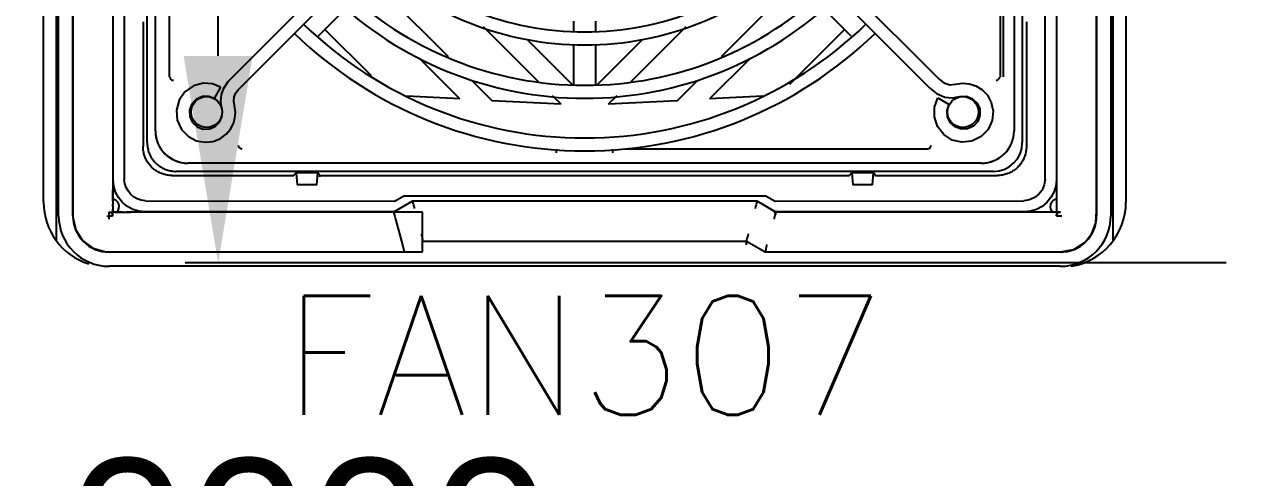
# Model space of a CAD drawing. Header units: inches. Extents: x 0 to 183, y 0 to 117.
# Drawn here: x 82.44 to 89.06, y 33.21 to 35.68 of the extents above; entities that cross this region are included whole.
import ezdxf
from ezdxf.enums import TextEntityAlignment as Align

# ---------------------------------------------------------------- set-up
doc = ezdxf.new("R2010")
doc.units = ezdxf.units.IN
doc.header["$MEASUREMENT"] = 0
doc.layers.add('PSYMS', color=7, linetype='Continuous')
doc.layers.add('PTAG', color=150, linetype='Continuous')
doc.styles.get("Standard").update_dxf_attribs({"font": 'arial.ttf'})
doc.styles.add('WD', font='romans.shx', dxfattribs={"height": 0.185})
doc.dimstyles.get("Standard").update_dxf_attribs({"dimtxt": 0.18, "dimasz": 0.18, "dimexe": 0.18, "dimexo": 0.0625, "dimgap": 0.09, "dimtad": 0, "dimtih": 1, "dimtoh": 1, "dimdec": 4, "dimzin": 0, "dimdsep": 46, "dimtxsty": 'Standard', "dimcen": 0.09, "dimadec": 0, "dimazin": 0, "dimtfac": 1, "dimtdec": 4, "dimtofl": 0, "dimtmove": 0, "dimatfit": 3, "dimfxl": 1, "dimtolj": 1, "dimtzin": 0, "dimarcsym": 0})

# ---------------------------------------------------------------- blocks, each defined once
blk = doc.blocks.new('*D47')
at = {"color": 0, "lineweight": -2, "transparency": 16777216}
for p, q in [((83.5, 35.5103), (83.5, 36.6403)), ((89, 34.3803), (83.32, 34.3803)), ((89, 31.3803), (83.32, 31.3803)), ((83.5, 30.2503), (83.5, 29.1203))]:
    blk.add_line(p, q, dxfattribs=at)
at = {"color": 0, "transparency": 16777216}
for points in [[(83.3117, 35.5103), (83.6883, 35.5103), (83.5, 34.3803)], [(83.3117, 30.2503), (83.6883, 30.2503), (83.5, 31.3803)]]:
    blk.add_solid(points, dxfattribs=at)
at = {"layer": 'Defpoints', "color": 0, "transparency": 16777216}
for p in [(89.0625, 34.3803), (83.5, 31.3803), (89.0625, 31.3803)]:
    blk.add_point(p, dxfattribs=at)
at = {"color": 0, "transparency": 16777216, "insert": (83.5, 32.8803), "char_height": 0.85, "attachment_point": 5}
blk.add_mtext('\\A1;3.0000', dxfattribs=at)
blk = doc.blocks.new('SEN_FAN_N12_FA44')
at = {"color": 7, "linetype": 'Continuous'}
for p, q in [((-0.0153, 0.3371), (-0.0153, 5.534)), ((0.0556, 0.1245), (0.0556, 5.534)), ((0.3634, 5.5146), (0.3634, 0.4876)), ((5.8194, 5.534), (5.8194, 0.1245)), ((5.8903, 5.534), (5.8903, 0.3371)), ((0.4231, 5.316), (0.425, 1.2617)), ((5.4497, 0.4605), (5.4519, 5.316)), ((1.019, 1.0238), (2.5828, 2.5876)), ((3.2926, 2.5873), (4.8388, 1.041)), ((0.425, 1.2617), (0.4253, 0.4605)), ((0.9513, 0.9651), (0.9062, 0.9827)), ((0.9513, 0.9651), (0.9158, 0.9037)), ((0.9556, 0.9248), (0.9677, 0.96)), ((4.8568, 0.9294), (4.9022, 0.9109)), ((4.846, 0.8563), (4.8646, 0.906)), ((4.8646, 0.906), (4.926, 0.8706)), ((4.9022, 0.9109), (4.9433, 0.9069)), ((4.9148, 0.8382), (4.926, 0.8706)), ((5.078, 0.8782), (5.0926, 0.8461)), ((4.9165, 0.8037), (4.9148, 0.8382)), ((0.3634, 0.5017), (0.3634, 0.4038)), ((0.3634, 0.4121), (0.3634, 0.3307)), ((0.4282, 0.4388), (0.4253, 0.4605)), ((0.4351, 0.4174), (0.4282, 0.4388)), ((0.4458, 0.3979), (0.4351, 0.4174)), ((0.4598, 0.3807), (0.4458, 0.3979)), ((5.4323, 0.4027), (5.4144, 0.3799)), ((5.4447, 0.4307), (5.4323, 0.4027)), ((5.4497, 0.4605), (5.4447, 0.4307)), ((0.3634, 0.3417), (0.3634, 0.3158)), ((0.4766, 0.3665), (0.4598, 0.3807)), ((0.496, 0.3554), (0.4766, 0.3665)), ((0.518, 0.3478), (0.496, 0.3554)), ((0.5412, 0.3446), (0.518, 0.3478)), ((0.5412, 0.3446), (1.9027, 0.3424)), ((1.9503, 0.3699), (1.9027, 0.3424)), ((3.9247, 0.37), (1.9503, 0.37)), ((3.9723, 0.3424), (3.9247, 0.3699)), ((3.9723, 0.3424), (5.3338, 0.3446)), ((5.3636, 0.3496), (5.3338, 0.3446)), ((5.3915, 0.362), (5.3636, 0.3496)), ((5.4144, 0.3799), (5.3915, 0.362)), ((0.3421, 0.2827), (0.3419, 0.2827)), ((0.3421, 0.2827), (0.3592, 0.2827)), ((0.3634, 0.3128), (0.3634, 0.3269)), ((0.3634, 0.3158), (0.3634, 0.2999)), ((0.3747, 0.2827), (0.4013, 0.2827)), ((0.4013, 0.2827), (0.4586, 0.2827)), ((2.0532, 0.2827), (0.438, 0.2827)), ((1.895, 0.2827), (1.8957, 0.2799)), ((1.8957, 0.2799), (1.898, 0.2715)), ((2.0532, 0.2433), (2.0532, 0.2827)), ((3.9694, 0.2827), (3.9799, 0.2827)), ((1.9056, 0.2433), (1.9429, 0.1041)), ((2.0532, 0.1041), (2.0532, 0.2433)), ((1.9429, 0.1041), (1.9469, 0.0884)), ((2.0532, 0.0648), (2.0532, 0.1041)), ((3.8197, 0.1041), (3.8197, 0.1238))]:
    blk.add_line(p, q, dxfattribs=at)
at = {"color": 6, "linetype": 'Continuous'}
for p, q in [((0.0674, 0.2623), (0.0674, 5.534)), ((0.1448, 0.2623), (0.1448, 5.5143)), ((5.7302, 5.5143), (5.7302, 0.2623)), ((5.8076, 5.534), (5.8076, 0.2623)), ((5.5116, 5.4702), (5.5116, 0.289)), ((0.3641, 0.4592), (0.3641, 5.3384)), ((5.5109, 5.3384), (5.5109, 0.4592)), ((0.5502, 0.6624), (0.5502, 5.1221)), ((5.3248, 5.1221), (5.3248, 0.6624)), ((0.595, 0.7269), (0.595, 5.0576)), ((5.28, 5.0576), (5.28, 0.7269)), ((5.7295, 0.6318), (5.7295, 3.7829)), ((5.2228, 1.0221), (5.2228, 2.7379)), ((0.6718, 1.0221), (0.6719, 2.672)), ((5.2032, 2.672), (5.2032, 1.0221)), ((0.1455, 2.4605), (0.1455, 1.0691)), ((1.782, 1.5419), (2.1917, 1.1323)), ((3.6833, 1.1323), (4.093, 1.5419)), ((1.6367, 1.3966), (1.4836, 1.2435)), ((4.3914, 1.2435), (4.2383, 1.3966)), ((2.8784, 1.2662), (2.8784, 1.3252)), ((2.9966, 1.3252), (2.9966, 1.2662)), ((0.5281, 1.3213), (0.5281, 0.6402)), ((1.5187, 1.2819), (1.7718, 1.0288)), ((2.6856, 0.9947), (2.3852, 1.2951)), ((3.4898, 1.2951), (3.1894, 0.9947)), ((4.0556, 0.9811), (4.3546, 1.2802)), ((5.3469, 1.3213), (5.3469, 0.6402)), ((2.6208, 1.2266), (2.8669, 0.9805)), ((2.8784, 0.9796), (2.8784, 1.1954)), ((2.9966, 1.1954), (2.9966, 0.9796)), ((3.0081, 0.9805), (3.2542, 1.2266)), ((2.2566, 0.9004), (2.0371, 1.1198)), ((3.8379, 1.1198), (3.6184, 0.9004)), ((2.3222, 1.0017), (2.4328, 0.8911)), ((3.4422, 0.8911), (3.5528, 1.0017)), ((2.2566, 0.9004), (1.9661, 0.9156)), ((2.8089, 0.8714), (2.4328, 0.8911)), ((2.8089, 0.8714), (2.7625, 0.9178)), ((3.1125, 0.9178), (3.0661, 0.8714)), ((3.4422, 0.8911), (3.0661, 0.8714)), ((3.9089, 0.9156), (3.6184, 0.9004)), ((0.595, 0.7269), (0.5958, 0.7269)), ((5.2792, 0.7269), (5.28, 0.7269)), ((4.8076, 0.6266), (3.1577, 0.6266)), ((0.7721, 0.5497), (0.7721, 0.5505)), ((5.1029, 0.5497), (0.7721, 0.5497)), ((5.1029, 0.5505), (5.1029, 0.5497)), ((0.6855, 0.4828), (1.3506, 0.4828)), ((5.1674, 0.5049), (0.7076, 0.5049)), ((1.3627, 0.4972), (1.3506, 0.4828)), ((1.3627, 0.4972), (1.3684, 0.4316)), ((1.4808, 0.4972), (1.3627, 0.4972)), ((1.4751, 0.4316), (1.4808, 0.4972)), ((1.4929, 0.4828), (1.4808, 0.4972)), ((1.4929, 0.4828), (4.3821, 0.4828)), ((4.3942, 0.4972), (4.3821, 0.4828)), ((4.3942, 0.4972), (4.3999, 0.4316)), ((4.5123, 0.4972), (4.3942, 0.4972)), ((4.5066, 0.4316), (4.5123, 0.4972)), ((4.5244, 0.4828), (4.5123, 0.4972)), ((4.5241, 0.4787), (4.5244, 0.4828)), ((4.5244, 0.4828), (5.1895, 0.4828)), ((0.3676, 0.4243), (0.3641, 0.4592)), ((0.3774, 0.392), (0.3676, 0.4243)), ((1.4751, 0.4316), (1.3684, 0.4316)), ((4.5066, 0.4316), (4.3999, 0.4316)), ((5.5109, 0.4592), (5.5116, 0.4592)), ((0.3937, 0.3616), (0.3774, 0.392)), ((0.4155, 0.3349), (0.3937, 0.3616)), ((0.4422, 0.3131), (0.4155, 0.3349)), ((1.9973, 0.3417), (1.895, 0.2827)), ((3.8777, 0.3417), (1.9973, 0.3417)), ((3.98, 0.2827), (3.8777, 0.3417)), ((5.4594, 0.3348), (5.4327, 0.313)), ((5.4812, 0.3615), (5.4594, 0.3348)), ((5.4975, 0.3919), (5.4812, 0.3615)), ((0.3418, 0.2781), (0.3417, 0.271)), ((0.3419, 0.2827), (0.3418, 0.2781)), ((0.4726, 0.2967), (0.4422, 0.3131)), ((0.5049, 0.287), (0.4726, 0.2967)), ((0.5399, 0.2834), (0.5049, 0.287)), ((0.5399, 0.2827), (0.5399, 0.2834)), ((1.8949, 0.2834), (0.5399, 0.2834)), ((2.005, 0.3129), (2.0079, 0.3024)), ((3.8699, 0.3129), (3.8671, 0.3024)), ((5.4662, 0.2827), (3.9799, 0.2827)), ((5.3351, 0.2834), (3.9801, 0.2834)), ((5.3351, 0.2834), (5.3351, 0.2827)), ((5.4327, 0.313), (5.4023, 0.2967)), ((5.5116, 0.2827), (5.4662, 0.2827)), ((5.5116, 0.289), (5.5116, 0.283)), ((5.5116, 0.283), (5.5116, 0.2746)), ((5.5116, 0.2629), (5.5121, 0.2669)), ((5.5121, 0.2669), (5.5142, 0.2723)), ((0.3312, 0.2613), (0.3414, 0.2619)), ((0.341, 0.2498), (0.3408, 0.2433)), ((0.3414, 0.2619), (0.3484, 0.2624)), ((0.3484, 0.2624), (0.358, 0.2629)), ((0.358, 0.2629), (0.3633, 0.2632)), ((5.5116, 0.2629), (5.5152, 0.2627)), ((5.5152, 0.2627), (5.5192, 0.2625)), ((5.5192, 0.2625), (5.5247, 0.2623)), ((5.5247, 0.2623), (5.5323, 0.2619)), ((5.5323, 0.2619), (5.5412, 0.2614)), ((2.0557, 0.1238), (3.8193, 0.1238)), ((3.8193, 0.1238), (3.9216, 0.0648)), ((1.9536, 0.0641), (0.343, 0.0641)), ((0.4698, 0.0648), (2.0532, 0.0648)), ((5.532, 0.0641), (3.9214, 0.0641)), ((3.9216, 0.0648), (5.4566, 0.0648)), ((5.532, -0.0133), (0.343, -0.0133))]:
    blk.add_line(p, q, dxfattribs=at)
at = {"color": 7, "linetype": 'Continuous'}
for points in [[(3.0886, 2.691), (3.1176, 2.662), (4.7885, 0.9911)], [(0.9499, 0.6847), (0.9811, 0.7077), (1.0046, 0.7353), (1.0208, 0.7662), (1.0294, 0.7963), (1.032, 0.8277), (1.0271, 0.8648), (1.023, 0.8884), (1.0256, 0.9128), (1.0343, 0.9345), (1.0464, 0.9509), (1.0646, 0.9692), (2.7156, 2.6202)], [(0.9677, 0.96), (0.9917, 0.9961), (1.019, 1.0238)], [(4.8388, 1.041), (4.8707, 1.0091), (4.8964, 0.9884), (4.9287, 0.9782), (4.9598, 0.9805), (4.9991, 0.9866), (5.0348, 0.9838), (5.0712, 0.9723)], [(0.8023, 0.9716), (0.7564, 0.9394), (0.7247, 0.8943), (0.7097, 0.8392), (0.7145, 0.7842), (0.7375, 0.7338), (0.7752, 0.695), (0.82, 0.672)], [(0.9062, 0.9827), (0.8558, 0.9861), (0.8023, 0.9716)], [(4.7885, 0.9911), (4.8196, 0.96), (4.8568, 0.9294)], [(5.0712, 0.9723), (5.1046, 0.9518), (5.1341, 0.9215), (5.1555, 0.882), (5.1656, 0.8342)], [(0.7944, 0.8743), (0.7811, 0.8396), (0.7825, 0.8042), (0.7977, 0.7715)], [(0.9158, 0.9037), (0.886, 0.9145), (0.8531, 0.9141), (0.8194, 0.9), (0.7944, 0.8743)], [(0.9609, 0.8322), (0.9559, 0.8571), (0.9521, 0.8886), (0.9556, 0.9248)], [(4.9433, 0.9069), (4.9844, 0.9136), (5.0176, 0.9149), (5.052, 0.9023), (5.078, 0.8782)], [(0.9217, 0.7505), (0.9449, 0.7736), (0.9584, 0.8035), (0.9609, 0.8322)], [(4.9422, 0.6762), (4.896, 0.706), (4.8613, 0.7503), (4.8448, 0.8021), (4.846, 0.8563)], [(5.0817, 0.7781), (5.0582, 0.7524), (5.0258, 0.7373), (4.9906, 0.7358), (4.9579, 0.7476), (4.9311, 0.7722), (4.9165, 0.8037)], [(5.1656, 0.8342), (5.1602, 0.783), (5.1376, 0.7341), (5.0995, 0.6948), (5.0496, 0.6704)], [(5.0926, 0.8461), (5.0938, 0.8108), (5.0817, 0.7781)], [(0.7977, 0.7715), (0.8238, 0.7477), (0.8561, 0.7359)], [(0.8561, 0.7359), (0.8897, 0.7368), (0.9217, 0.7505)], [(0.82, 0.672), (0.8671, 0.6639), (0.9101, 0.6689), (0.9499, 0.6847)], [(5.0496, 0.6704), (4.9946, 0.6642), (4.9422, 0.6762)], [(0.3634, 0.3417), (0.3634, 0.3567), (0.3634, 0.3722), (0.3634, 0.3879), (0.3634, 0.4038)], [(0.3419, 0.2827), (0.3458, 0.2825), (0.3469, 0.2823), (0.3485, 0.2819), (0.3504, 0.2813), (0.3518, 0.2807), (0.3549, 0.2788), (0.3616, 0.2707), (0.3633, 0.2632)], [(0.4174, 0.2827), (0.3943, 0.2827), (0.3748, 0.2827), (0.358, 0.2827)], [(0.3633, 0.2632), (0.3634, 0.2785), (0.3634, 0.2992)], [(0.3634, 0.3003), (0.3634, 0.2793), (0.3634, 0.2793)], [(1.898, 0.2715), (1.9016, 0.2591), (1.9056, 0.2433)], [(1.9469, 0.0884), (1.9505, 0.0757), (1.9528, 0.0676), (1.9534, 0.0648)]]:
    blk.add_lwpolyline(points, dxfattribs=at)
at = {"color": 6, "linetype": 'Continuous'}
for points in [[(0.1455, 1.0691), (0.1455, 0.9582), (0.1455, 0.8535), (0.1455, 0.7552), (0.1455, 0.6622), (0.1455, 0.5737), (0.1455, 0.4893), (0.1455, 0.4092), (0.1455, 0.3311), (0.1457, 0.2548), (0.1608, 0.1859), (0.1982, 0.1279), (0.254, 0.0859), (0.3243, 0.0657), (0.4056, 0.0648), (0.4698, 0.0648)], [(0.5502, 0.6624), (0.5504, 0.6559), (0.5509, 0.6494), (0.5515, 0.643), (0.5524, 0.6367), (0.5536, 0.6304), (0.555, 0.6242), (0.5566, 0.6182), (0.5585, 0.6122), (0.5606, 0.6063)], [(0.6855, 0.4828), (0.6788, 0.4829), (0.6722, 0.4833), (0.6656, 0.484), (0.6592, 0.485), (0.6528, 0.4862), (0.6465, 0.4877), (0.6404, 0.4894), (0.6344, 0.4913), (0.6285, 0.4934), (0.6228, 0.4958), (0.6172, 0.4984), (0.6117, 0.5011), (0.6064, 0.504), (0.6013, 0.5072), (0.5964, 0.5104), (0.5916, 0.5138), (0.5869, 0.5174), (0.5825, 0.5211), (0.5782, 0.5249), (0.5742, 0.5289), (0.5702, 0.533), (0.5664, 0.5372), (0.5627, 0.5417), (0.5591, 0.5463), (0.5557, 0.5511), (0.5524, 0.556), (0.5493, 0.5612), (0.5464, 0.5665), (0.5436, 0.5719), (0.5411, 0.5775), (0.5387, 0.5832), (0.5366, 0.5891), (0.5346, 0.5951), (0.5329, 0.6013), (0.5315, 0.6075), (0.5303, 0.6139), (0.5293, 0.6203), (0.5286, 0.6269), (0.5282, 0.6335), (0.5281, 0.6402)], [(0.5606, 0.6063), (0.5629, 0.6006), (0.5654, 0.5949), (0.5682, 0.5895), (0.5711, 0.5841), (0.5742, 0.5789), (0.5775, 0.5739), (0.581, 0.569), (0.5846, 0.5643), (0.5884, 0.5597), (0.5923, 0.5553), (0.5963, 0.551), (0.6006, 0.547), (0.605, 0.5431), (0.6095, 0.5393), (0.6143, 0.5357), (0.6192, 0.5323), (0.6242, 0.529), (0.6294, 0.5258), (0.6347, 0.5229), (0.6402, 0.5201), (0.6458, 0.5176), (0.6516, 0.5153)], [(2.7832, 0.607), (2.7834, 0.612), (2.7835, 0.6166), (2.7837, 0.6207), (2.7838, 0.6238), (2.7839, 0.6257), (2.7841, 0.6266)], [(3.0914, 0.6207), (3.0913, 0.6238), (3.0912, 0.6258), (3.0912, 0.6266)], [(3.0918, 0.607), (3.0916, 0.612), (3.0914, 0.6207)], [(5.3469, 0.6402), (5.3468, 0.6335), (5.3464, 0.6269), (5.3457, 0.6203), (5.3447, 0.6139), (5.3435, 0.6075), (5.3421, 0.6013), (5.3404, 0.5951), (5.3384, 0.5891), (5.3363, 0.5832), (5.3339, 0.5775), (5.3314, 0.5719), (5.3286, 0.5665), (5.3257, 0.5612), (5.3226, 0.556), (5.3193, 0.5511), (5.3159, 0.5463), (5.3123, 0.5417), (5.3086, 0.5372), (5.3048, 0.533), (5.3008, 0.5289), (5.2968, 0.5249), (5.2925, 0.5211), (5.2881, 0.5174), (5.2834, 0.5138), (5.2786, 0.5104), (5.2737, 0.5072), (5.2686, 0.504), (5.2633, 0.5011), (5.2578, 0.4984), (5.2522, 0.4958), (5.2465, 0.4934), (5.2406, 0.4913), (5.2346, 0.4894), (5.2285, 0.4877), (5.2222, 0.4862), (5.2158, 0.485), (5.2094, 0.484), (5.2028, 0.4833), (5.1962, 0.4829), (5.1895, 0.4828)], [(5.4566, 0.0648), (5.5317, 0.0648), (5.6052, 0.0789), (5.6653, 0.1163), (5.7041, 0.1652), (5.7257, 0.2241), (5.7295, 0.2876), (5.7295, 0.3504), (5.7295, 0.4171), (5.7295, 0.4862), (5.7295, 0.5577), (5.7295, 0.6318)], [(0.6516, 0.5153), (0.6575, 0.5132), (0.6634, 0.5113), (0.6695, 0.5097), (0.6757, 0.5083), (0.682, 0.5072), (0.6883, 0.5063), (0.6947, 0.5056), (0.7011, 0.5051), (0.7076, 0.5049)], [(5.5109, 0.4592), (5.5073, 0.4242), (5.4975, 0.3919)], [(1.9973, 0.3417), (1.9977, 0.3405), (1.9987, 0.3367), (2.0003, 0.3306), (2.0025, 0.3225), (2.005, 0.3129)], [(3.8777, 0.3417), (3.8774, 0.3404), (3.8763, 0.3367), (3.8747, 0.3306), (3.8725, 0.3225), (3.8699, 0.3129)], [(0.3417, 0.271), (0.3414, 0.2604), (0.341, 0.2498)], [(3.9781, 0.2753), (3.9765, 0.2699), (3.9752, 0.2634), (3.9737, 0.2565), (3.9717, 0.2498), (3.9694, 0.2433)], [(3.9799, 0.2827), (3.9799, 0.2818), (3.9794, 0.2794), (3.9781, 0.2753)], [(5.4023, 0.2967), (5.37, 0.2869), (5.3351, 0.2834)], [(5.5245, 0.2827), (5.5198, 0.2827), (5.5143, 0.2827), (5.5116, 0.2827)], [(5.5116, 0.2746), (5.5116, 0.2665), (5.5116, 0.2629)], [(5.5142, 0.2723), (5.5176, 0.2768), (5.5221, 0.2801), (5.527, 0.2821), (5.5305, 0.2827), (5.5245, 0.2827)], [(0.1448, 0.2623), (0.1458, 0.2428), (0.1486, 0.2236), (0.1533, 0.2048), (0.1599, 0.1864), (0.1682, 0.1689), (0.1782, 0.1522), (0.1898, 0.1366), (0.2028, 0.1221), (0.2173, 0.1091), (0.2329, 0.0975), (0.2496, 0.0875), (0.2672, 0.0792), (0.2855, 0.0726), (0.3043, 0.0679), (0.3235, 0.065), (0.343, 0.0641)], [(5.532, 0.0641), (5.5515, 0.065), (5.5707, 0.0679), (5.5895, 0.0726), (5.6078, 0.0792), (5.6254, 0.0875), (5.6421, 0.0975), (5.6577, 0.1091), (5.6721, 0.1221), (5.6852, 0.1366), (5.6968, 0.1522), (5.7068, 0.1689), (5.7151, 0.1864), (5.7217, 0.2048), (5.7264, 0.2236), (5.7292, 0.2428), (5.7302, 0.2623)], [(2.0452, 0.1632), (2.0481, 0.1527), (2.0505, 0.1431), (2.0527, 0.135), (2.0532, 0.1332)], [(3.8298, 0.1632), (3.8271, 0.1527), (3.8245, 0.1431), (3.8223, 0.135), (3.8206, 0.1289)], [(3.8206, 0.1289), (3.8196, 0.1251), (3.8193, 0.1238)], [(3.9321, 0.1041), (3.9298, 0.0976), (3.9278, 0.0908), (3.9263, 0.0839), (3.925, 0.0775), (3.9234, 0.0721), (3.9222, 0.068), (3.9216, 0.0656), (3.9216, 0.0648)]]:
    blk.add_lwpolyline(points, dxfattribs=at)
for centre in [(0.8745, 0.8292), (5.0005, 0.8292)]:
    blk.add_circle(centre, 0.0846, dxfattribs=at)
at = {"color": 7, "linetype": 'Continuous'}
for centre, radius, start, end in [((2.9375, 2.8922), 1.6969, 226.2041, 269.99985), ((2.9375, 2.8922), 1.626, 226.25658, 269.99985), ((2.9375, 2.8922), 1.626, 270.00013, 313.74344), ((2.9375, 2.8922), 1.6969, 270.00013, 313.79591), ((2.9375, 2.8922), 1.9882, 226.02533, 270), ((2.9375, 2.8922), 1.9173, 226.06322, 270), ((2.9375, 2.8922), 1.9173, 270.00004, 313.9368), ((2.9375, 2.8922), 1.9882, 270.00004, 313.9747), ((2.9375, 2.8922), 2.2756, 225.89583, 270), ((2.9375, 2.8922), 2.2047, 225.92462, 270), ((2.9375, 2.8922), 2.2047, 270.00004, 314.0754), ((2.9375, 2.8922), 2.2756, 270.00004, 314.1042), ((0.3391, 0.3371), 0.3543, 180, 252.29161), ((5.5359, 0.3371), 0.3543, 278.95811, 0)]:
    blk.add_arc(centre, radius, start, end, dxfattribs=at)
at = {"color": 6, "linetype": 'Continuous'}
for centre, radius, start, end in [((0.6934, 1.0221), 0.0197, 180, 270), ((5.1816, 1.0221), 0.0197, 270, 0), ((0.7721, 0.7269), 0.1772, 180, 270), ((0.7721, 0.7269), 0.1768, 180, 270), ((5.1029, 0.7269), 0.1768, 270, 0), ((5.1029, 0.7269), 0.1772, 270, 0), ((1.0674, 0.6481), 0.0197, 180, 270), ((4.8076, 0.6481), 0.0197, 270, 0), ((0.3588, 0.3135), 0.0394, 308.15363, 90), ((5.5162, 0.3135), 0.0394, 90, 236.50918), ((0.343, 0.2623), 0.2756, 180, 270), ((5.532, 0.2623), 0.2756, 270, 0)]:
    blk.add_arc(centre, radius, start, end, dxfattribs=at)
for centre, major_axis, ratio, start_param, end_param in [((5.1672, 0.6625), (0.1114, -0.1114), 0.999315, 5.49813, 7.068241), ((1.4754, 0.3863), (0.0174, 0.0984), 0.025788, -0.425912, -0.196808)]:
    blk.add_ellipse(centre, major_axis=major_axis, ratio=ratio, start_param=start_param, end_param=end_param, dxfattribs=at)
at = {"style": 'WD', "width": 0.7}
for tag, p in [('INST', (2.875, 6.7321)), ('LOC', (2.875, 6.5625)), ('DESC1', (2.875, 6.4062)), ('DESC2', (2.875, 6.25)), ('DESC3', (2.875, 6.1021)), ('XREF', (2.875, 5.5312))]:
    blk.add_attdef(tag, text='', height=0.125, dxfattribs=at).set_placement(p, align=Align.CENTER)
at = {"style": 'WD'}
blk.add_attdef('TAG1', text='', height=0.125, dxfattribs=at).set_placement((2.875, 5.9375), align=Align.CENTER)
at = {"style": 'WD', "flags": 9}
blk.add_attdef('FAMILY', (3.0797, 5.9023), '', height=0.01, dxfattribs=at)
for tag, p in [('ASSYCODE', (3.105, 5.8214)), ('MFG', (3.1028, 5.8387)), ('CAT', (3.1047, 5.8582))]:
    blk.add_attdef(tag, text='', height=0.01, dxfattribs=at).set_placement(p, align=Align.CENTER)

msp = doc.modelspace()

# ---------------------------------------------------------------- block references
at = {"layer": 'PSYMS'}
ref = msp.add_blockref('SEN_FAN_N12_FA44', (82.5625, 34.375), dxfattribs=at)
ref.add_attrib('P_TAG1', 'FAN307', dxfattribs={"layer": 'PTAG', "height": 0.65, "style": 'WD', "flags": 8}).set_placement((85.5, 33.875), align=Align.MIDDLE_CENTER)

# ---------------------------------------------------------------- dimensions: what is measured, and where the dimension line sits
at = {"color": 2}
dim = msp.add_linear_dim(base=(83.5, 31.38029), p1=(89.0625, 34.38029), p2=(89.0625, 31.38029), angle=90, dimstyle='Standard', override={"dimtxt": 0.85, "dimasz": 1.13}, dxfattribs=at)
dim.commit()
dim.dimension.update_dxf_attribs({"geometry": '*D47', "text_midpoint": (83.5, 32.88029), "dimtype": 160})

doc.saveas('drawing.dxf')
